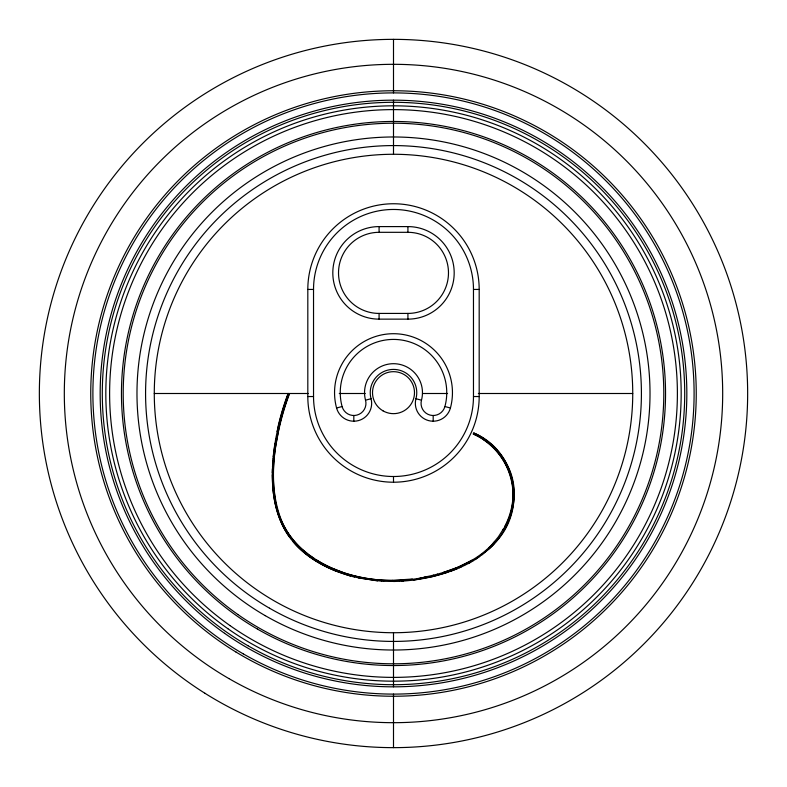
<?xml version="1.0" encoding="UTF-8"?>
<svg xmlns="http://www.w3.org/2000/svg" width="787" height="787" viewBox="0 0 787 787"><rect width="100%" height="100%" fill="white"/><g stroke="black" fill="none" stroke-linecap="round" stroke-linejoin="round"><path stroke-width="1.18" d="M272.341 472.908L272.725 462.854M272.43 468.806C271.604 492.455 275.371 517.531 289.557 537.098M272.509 466.947L272.863 460.877M272.863 460.985L273.03 458.9M273.02 458.998L275.617 439.294M273.207 456.932L273.404 454.965A220.311 219.603 -50.2 0 1 274.988 443.209M275.617 439.333L277.988 427.666M277.122 431.581L277.968 427.725M279.169 427.616L275.558 446.859A180.528 180.282 -18.4 0 0 273.925 489.898M279.218 427.4C272.902 455.899 270.177 486.514 279.395 514.708A81.297 81.169 16.4 0 0 303.064 550.408M504.644 526.69C513.803 509.356 516.272 487.861 508.195 469.632A69.964 69.797 -26.9 0 0 483.405 439.717M502.726 530.163C525.027 497.266 509.543 448.787 473.115 433.942A61.917 61.779 -30.4 0 1 483.444 439.658M503.68 528.5L498.417 536.773L492.829 543.63M490.773 547.378C511.048 527.693 520.964 495.535 509.12 468.885A71.145 70.978 -26.9 0 0 483.966 438.713M495.505 542.322C527.536 508.982 516.557 450.528 473.567 432.899A63.029 62.881 -30.4 0 1 484.015 438.654M494.118 542.184L494.767 541.436M494.856 543.069L492.839 545.283M493.459 542.932L491.482 545.076M492.121 544.397L490.793 545.784M491.452 546.709L492.15 546.001M489.376 547.172L490.744 545.824M490.045 546.522L488.658 547.86M481.723 555.11L490.734 547.418M490.016 548.116L475.141 559.596M488.629 547.89C474.453 561.249 456.057 569.109 437.454 574.136M480.011 556.36L473.43 560.639M471.708 561.652L473.361 560.688M472.052 560.196L457.936 567.22L443.15 572.503M471.649 561.692L468.206 563.581M469.918 562.666L464.645 565.381M464.605 565.41L461.044 567.063M459.234 567.86L460.985 567.093M459.146 567.899L449.997 571.46M457.306 568.676C439.549 575.897 420.573 579.98 401.459 581.19M448 572.149L432.791 576.517L413.303 580.068M336.58 408.01L342.089 406.525A53.241 53.241 0 0 1 393.5 339.413A53.241 53.241 0 0 1 444.911 406.525L450.42 408.01A17.855 17.855 0 0 1 428.541 420.592A17.855 17.855 0 0 1 415.959 398.714A23.256 23.256 0 0 0 393.5 369.408A23.256 23.256 0 0 0 371.041 398.714A17.855 17.855 0 0 1 358.459 420.592A17.855 17.855 0 0 1 336.58 408.01A58.956 58.956 0 0 1 393.5 333.708A58.956 58.956 0 0 1 450.42 408.01M342.089 406.525A12.139 12.139 0 0 0 356.973 415.083A12.139 12.139 0 0 0 365.532 400.199L371.041 398.714M437.464 574.136L433.657 575.12M433.637 575.12L427.912 576.428M274.201 489.868C277.604 564.22 365.985 591.785 427.862 576.448M423.996 577.215L425.934 576.841M420.13 577.914L422.068 577.579M412.349 579.035L392.792 580.353M403.387 581.062L399.481 581.298M399.412 581.298L383.613 581.318M393.47 581.485L395.448 581.445M379.078 226.597L407.922 226.597A46.266 46.266 0 0 1 454.188 272.873A46.266 46.266 0 0 1 407.922 319.138L379.078 319.138A46.266 46.266 0 0 1 332.812 272.873A46.266 46.266 0 0 1 379.078 226.597L379.078 232.313A40.56 40.56 0 0 0 338.518 272.873A40.56 40.56 0 0 0 379.078 313.423L407.922 313.423A40.56 40.56 0 0 0 448.482 272.873A40.56 40.56 0 0 0 407.922 232.313L379.078 232.313M307.815 289.439L313.531 289.439A79.969 79.969 0 0 1 393.5 209.46A79.969 79.969 0 0 1 473.469 289.439L473.469 396.54A79.969 79.969 0 0 1 393.5 476.509L393.5 482.215A85.685 85.685 0 0 1 307.815 396.54L307.815 289.439A85.685 85.685 0 0 1 393.5 203.754A85.685 85.685 0 0 1 479.185 289.439L479.185 396.54A85.685 85.685 0 0 1 393.5 482.215M473.469 289.439L479.185 289.439M154.262 393.5L308.14 393.5M339.286 393.5L365.257 393.5M422.462 393.5L447.567 393.5M478.378 393.5L632.738 393.5A239.238 239.238 0 0 0 273.886 186.322A239.238 239.238 0 0 0 273.886 600.678A239.238 239.238 0 0 0 632.738 393.5M307.815 396.54L313.531 396.54A79.969 79.969 0 0 0 393.5 476.509M473.469 396.54L479.185 396.54M381.646 581.209L383.554 581.318M381.567 581.209L358.203 577.933M377.593 580.914L354.327 577.019M354.199 576.989C330.107 570.703 306.173 558.8 290.728 538.692M415.959 398.714L421.468 400.199A12.139 12.139 0 0 0 430.027 415.083A12.139 12.139 0 0 0 444.911 406.525M350.382 575.976L335.39 570.86A132.186 132.118 8.1 0 1 321.076 564.043A111.115 111.036 11.5 0 1 304.48 552.966M342.581 572.336L331.632 568.017A129.452 129.373 9 0 1 321.047 562.715L315.941 559.685M314.239 558.593L309.36 555.219M307.776 554.028L303.172 550.28M293.187 541.771L295.823 544.771A88.685 88.547 18.3 0 0 304.52 552.927M290.688 538.642C279.336 523.788 274.092 505.156 272.774 486.72M272.646 484.822L272.332 474.787M433.184 415.497L433.184 421.212M407.922 226.597L407.922 232.313M407.922 313.423L407.922 319.138M393.5 39.35L393.5 92.905M393.5 100.165L393.5 154.262M393.5 632.738L393.5 686.835M393.5 694.095L393.5 747.65M379.078 313.423L379.078 319.138M353.816 415.497L353.816 421.212M313.531 289.439L313.531 396.54M277.831 427.626A255.313 254.27 -54.7 0 1 288.101 393.421M365.532 400.199A28.971 28.971 0 0 1 393.5 363.692A28.971 28.971 0 0 1 421.468 400.199M278.106 427.754A255.401 254.053 -56.9 0 1 288.386 393.53M279.06 427.371A254.142 253.109 -54.7 0 1 289.242 393.628M279.296 427.646A254.132 252.794 -56.9 0 1 289.527 393.736M392.792 580.304A148.645 148.625 4.7 0 1 342.552 572.434M230.04 625.606A283.891 283.891 0 0 0 676.24 419.009A283.891 283.891 0 0 0 274.22 135.885A283.891 283.891 0 0 0 230.04 625.606M227.856 628.695A287.668 287.668 0 0 0 680.007 419.353A287.668 287.668 0 0 0 272.627 132.452A287.668 287.668 0 0 0 227.856 628.695M236.021 652.059A302.739 302.739 0 0 0 696.161 400.603A302.739 302.739 0 0 0 248.318 127.838A302.739 302.739 0 0 0 236.021 652.059M247.895 645.694A291.21 291.21 0 0 0 684.71 393.5A291.21 291.21 0 0 0 247.895 141.306A291.21 291.21 0 0 0 247.895 645.694M224.6 633.328A293.335 293.335 0 0 0 685.644 419.855A293.335 293.335 0 0 0 270.256 127.317A293.335 293.335 0 0 0 224.6 633.328M243.203 653.83A300.595 300.595 0 0 0 694.095 393.5A300.595 300.595 0 0 0 243.203 133.17A300.595 300.595 0 0 0 243.203 653.83M383.003 410.844A20.993 20.993 0 0 0 414.493 392.664A20.993 20.993 0 0 0 383.003 374.484A20.993 20.993 0 0 0 383.003 410.844M204.886 693.239A354.15 354.15 0 0 0 747.394 406.977A354.15 354.15 0 0 0 228.22 80.284A354.15 354.15 0 0 0 204.886 693.239M228.909 678.581A329.182 329.182 0 0 0 722.682 393.5A329.182 329.182 0 0 0 228.909 108.419A329.182 329.182 0 0 0 228.909 678.581M257.477 629.088A272.036 272.036 0 0 0 665.536 393.5A272.036 272.036 0 0 0 257.477 157.912A272.036 272.036 0 0 0 257.477 629.088M237.861 614.49A270.295 270.295 0 0 0 662.703 417.789A270.295 270.295 0 0 0 279.936 148.222A270.295 270.295 0 0 0 237.861 614.49M265.239 615.65A256.513 256.513 0 0 0 650.013 393.5A256.513 256.513 0 0 0 265.239 171.35A256.513 256.513 0 0 0 265.239 615.65M269.538 608.203A247.915 247.915 0 0 0 641.415 393.5A247.915 247.915 0 0 0 269.538 178.797A247.915 247.915 0 0 0 269.538 608.203"/></g></svg>
